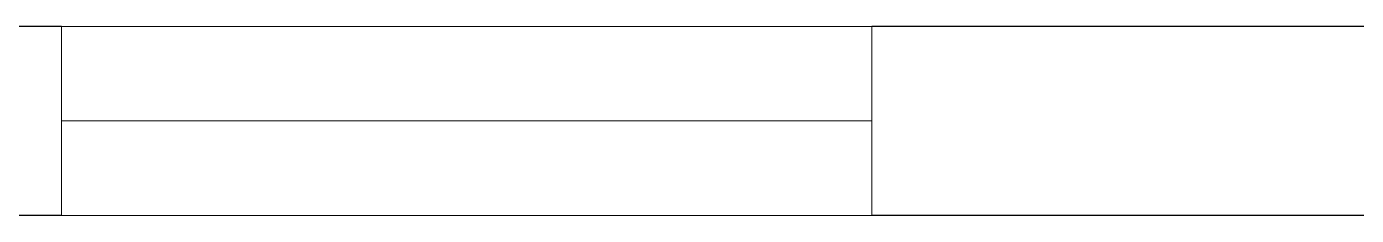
# Model space of a CAD drawing. Header units: millimetres. Extents: x 0 to 11.7, y 0 to 17.
# Drawn here: x 7.247 to 9.216, y 0 to 0.28 of the extents above; entities that cross this region are included whole.
import ezdxf

# ---------------------------------------------------------------- set-up
doc = ezdxf.new("R2010")
doc.units = ezdxf.units.MM
doc.layers.add('_cerramiento', color=251, linetype='Continuous', lineweight=25)
doc.layers.add('_puertas', color=44, linetype='Continuous', lineweight=5)
doc.layers.add('_mobiliario', color=7, linetype='Continuous', lineweight=5, true_color=0x9e9e9e)

msp = doc.modelspace()

# ---------------------------------------------------------------- linework, layer by layer
at = {"layer": '_cerramiento'}
for p, q in [((7.2985, 0.28), (0.28, 0.28)), ((11.4092, 0.28), (8.4985, 0.28)), ((7.2985, 0), (0, 0)), ((11.6892, 0), (8.4985, 0))]:
    msp.add_line(p, q, dxfattribs=at)
at = {"layer": '_mobiliario'}
for points in [[(7.2985, 0.28), (8.4985, 0.28)], [(8.4985, 0), (7.2985, 0)]]:
    msp.add_lwpolyline(points, dxfattribs=at)
at = {"layer": '_puertas'}
for p, q in [((7.2985, 0), (7.2985, 0.28)), ((8.4985, 0), (8.4985, 0.28))]:
    msp.add_line(p, q, dxfattribs=at)
msp.add_lwpolyline([(8.4985, 0.14), (7.2985, 0.14)], dxfattribs=at)

doc.saveas('drawing.dxf')
